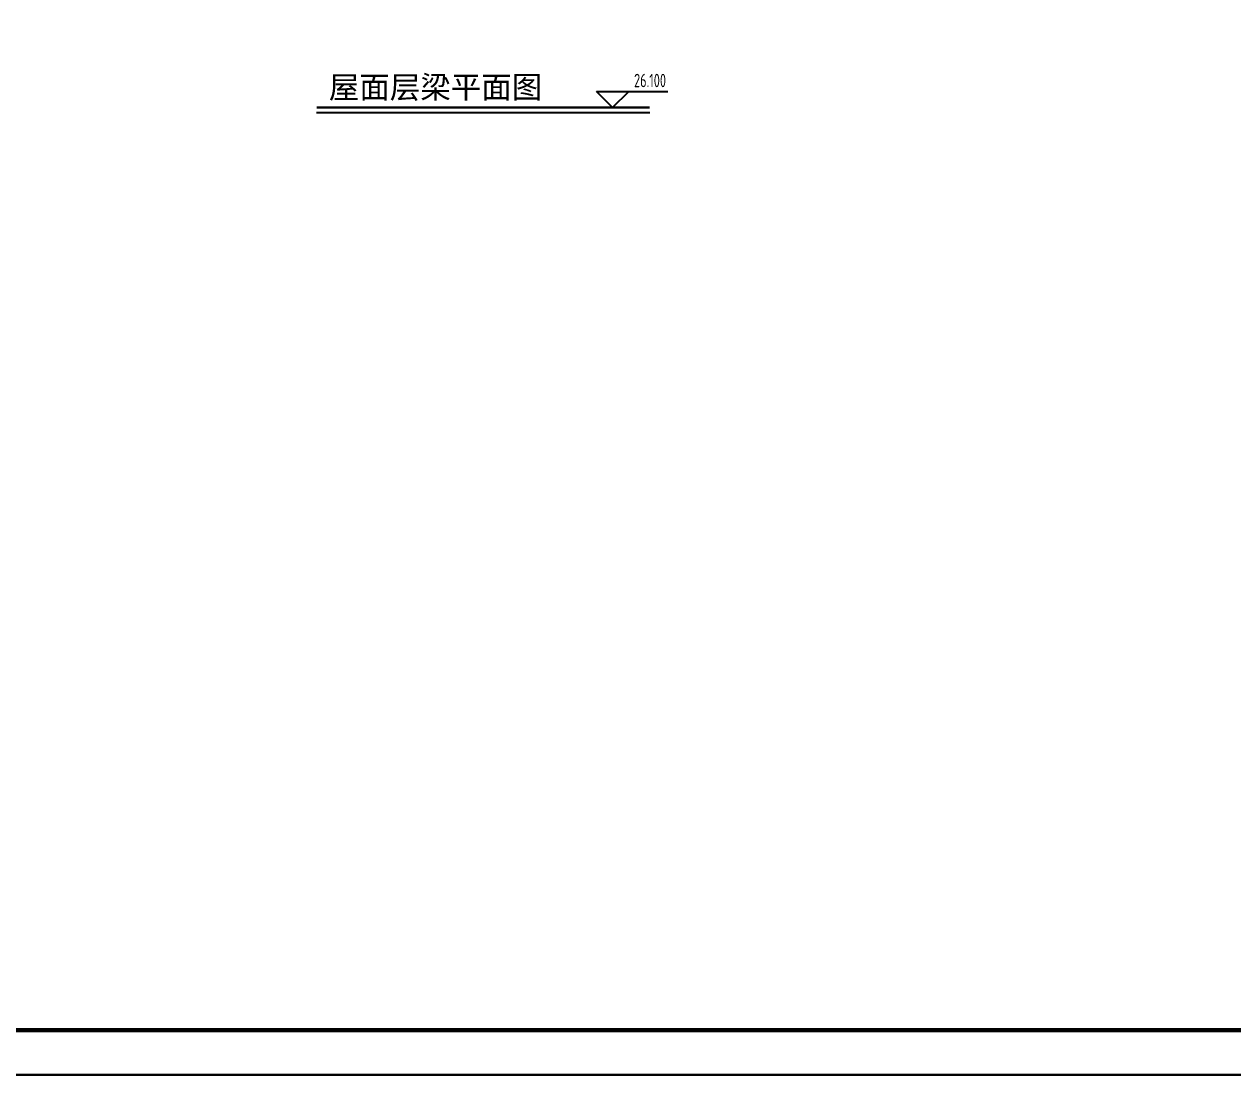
# Model space of a CAD drawing. Extents: x 393367 to 3005760, y 4998 to 826018.
# Drawn here: x 2665069 to 2692100, y 250362 to 273856 of the extents above; entities that cross this region are included whole.
import ezdxf
from ezdxf.enums import TextEntityAlignment as Align

# ---------------------------------------------------------------- set-up
doc = ezdxf.new("R2010")
doc.units = 0
doc.header["$LTSCALE"] = 1000
doc.layers.get('0').update_dxf_attribs({"linetype": 'CONTINUOUS'})
for name, color, linetype in [('-TK', 7, 'CONTINUOUS'), ('S-引出线', 40, 'CONTINUOUS'), ('S-文字', 7, 'CONTINUOUS'), ('S-标高', 3, 'CONTINUOUS')]:
    doc.layers.add(name, color=color, linetype=linetype)
doc.layers.add('yichutu', color=7, linetype='CONTINUOUS', true_color=0xffffff, plot=False)
doc.styles.add('-宋体', font='')
doc.styles.add('TSSD_Label', font='Tssdeng.shx', dxfattribs={"width": 0.7, "bigfont": 'hztxt.shx'})
doc.styles.get('-宋体').set_extended_font_data('SimSun')

# ---------------------------------------------------------------- blocks, each defined once
blk = doc.blocks.new('A1')
blk.add_lwpolyline([(0, 59400), (0, 0), (84100, 0), (84100, 59400)], close=True)
at = {"const_width": 100}
blk.add_lwpolyline([(2500, 58400), (2500, 1000), (83100, 1000), (83100, 58400)], close=True, dxfattribs=at)
blk = doc.blocks.new('yct-841-594-84100-59400-100-1000')
at = {"layer": 'yichutu', "color": 7, "true_color": 0xffffff}
blk.add_lwpolyline([(0, 0), (0, 59400), (84100, 59400), (84100, 0)], close=True, dxfattribs=at)

msp = doc.modelspace()

# ---------------------------------------------------------------- linework, layer by layer
at = {"layer": 'S-引出线', "color": 3, "const_width": 56}
msp.add_lwpolyline([(2671610.79613, 271991.17485), (2679060.65183, 271991.17485)], dxfattribs=at)
at = {"layer": 'S-引出线', "color": 3}
msp.add_lwpolyline([(2671610.79613, 271879.17485), (2679060.65183, 271879.17485)], dxfattribs=at)
at = {"layer": 'S-标高'}
for p, q in [((2678230.24135, 271991.17485), (2677870.24135, 272351.17485)), ((2677870.24135, 272351.17485), (2679464.19605, 272351.17485)), ((2678230.24135, 271991.17485), (2678590.24135, 272351.17485))]:
    msp.add_line(p, q, dxfattribs=at)

# ---------------------------------------------------------------- block references
at = {"layer": '-TK'}
msp.add_blockref('A1', (2635031.48405, 250362.12225), dxfattribs=at)
at = {"layer": 'yichutu'}
msp.add_blockref('yct-841-594-84100-59400-100-1000', (2635031.48405, 250362.12225), dxfattribs=at)

# ---------------------------------------------------------------- texts
at = {"layer": 'S-文字', "style": '-宋体'}
msp.add_text('屋面层梁平面图', height=500, dxfattribs=at).set_placement((2671883.27878, 272197.68962))
at = {"layer": 'S-标高', "style": 'TSSD_Label', "width": 0.7}
msp.add_text('26.100', height=300, dxfattribs=at).set_placement((2679424.35377, 272356.58351), align=Align.BOTTOM_RIGHT)

doc.saveas('drawing.dxf')
